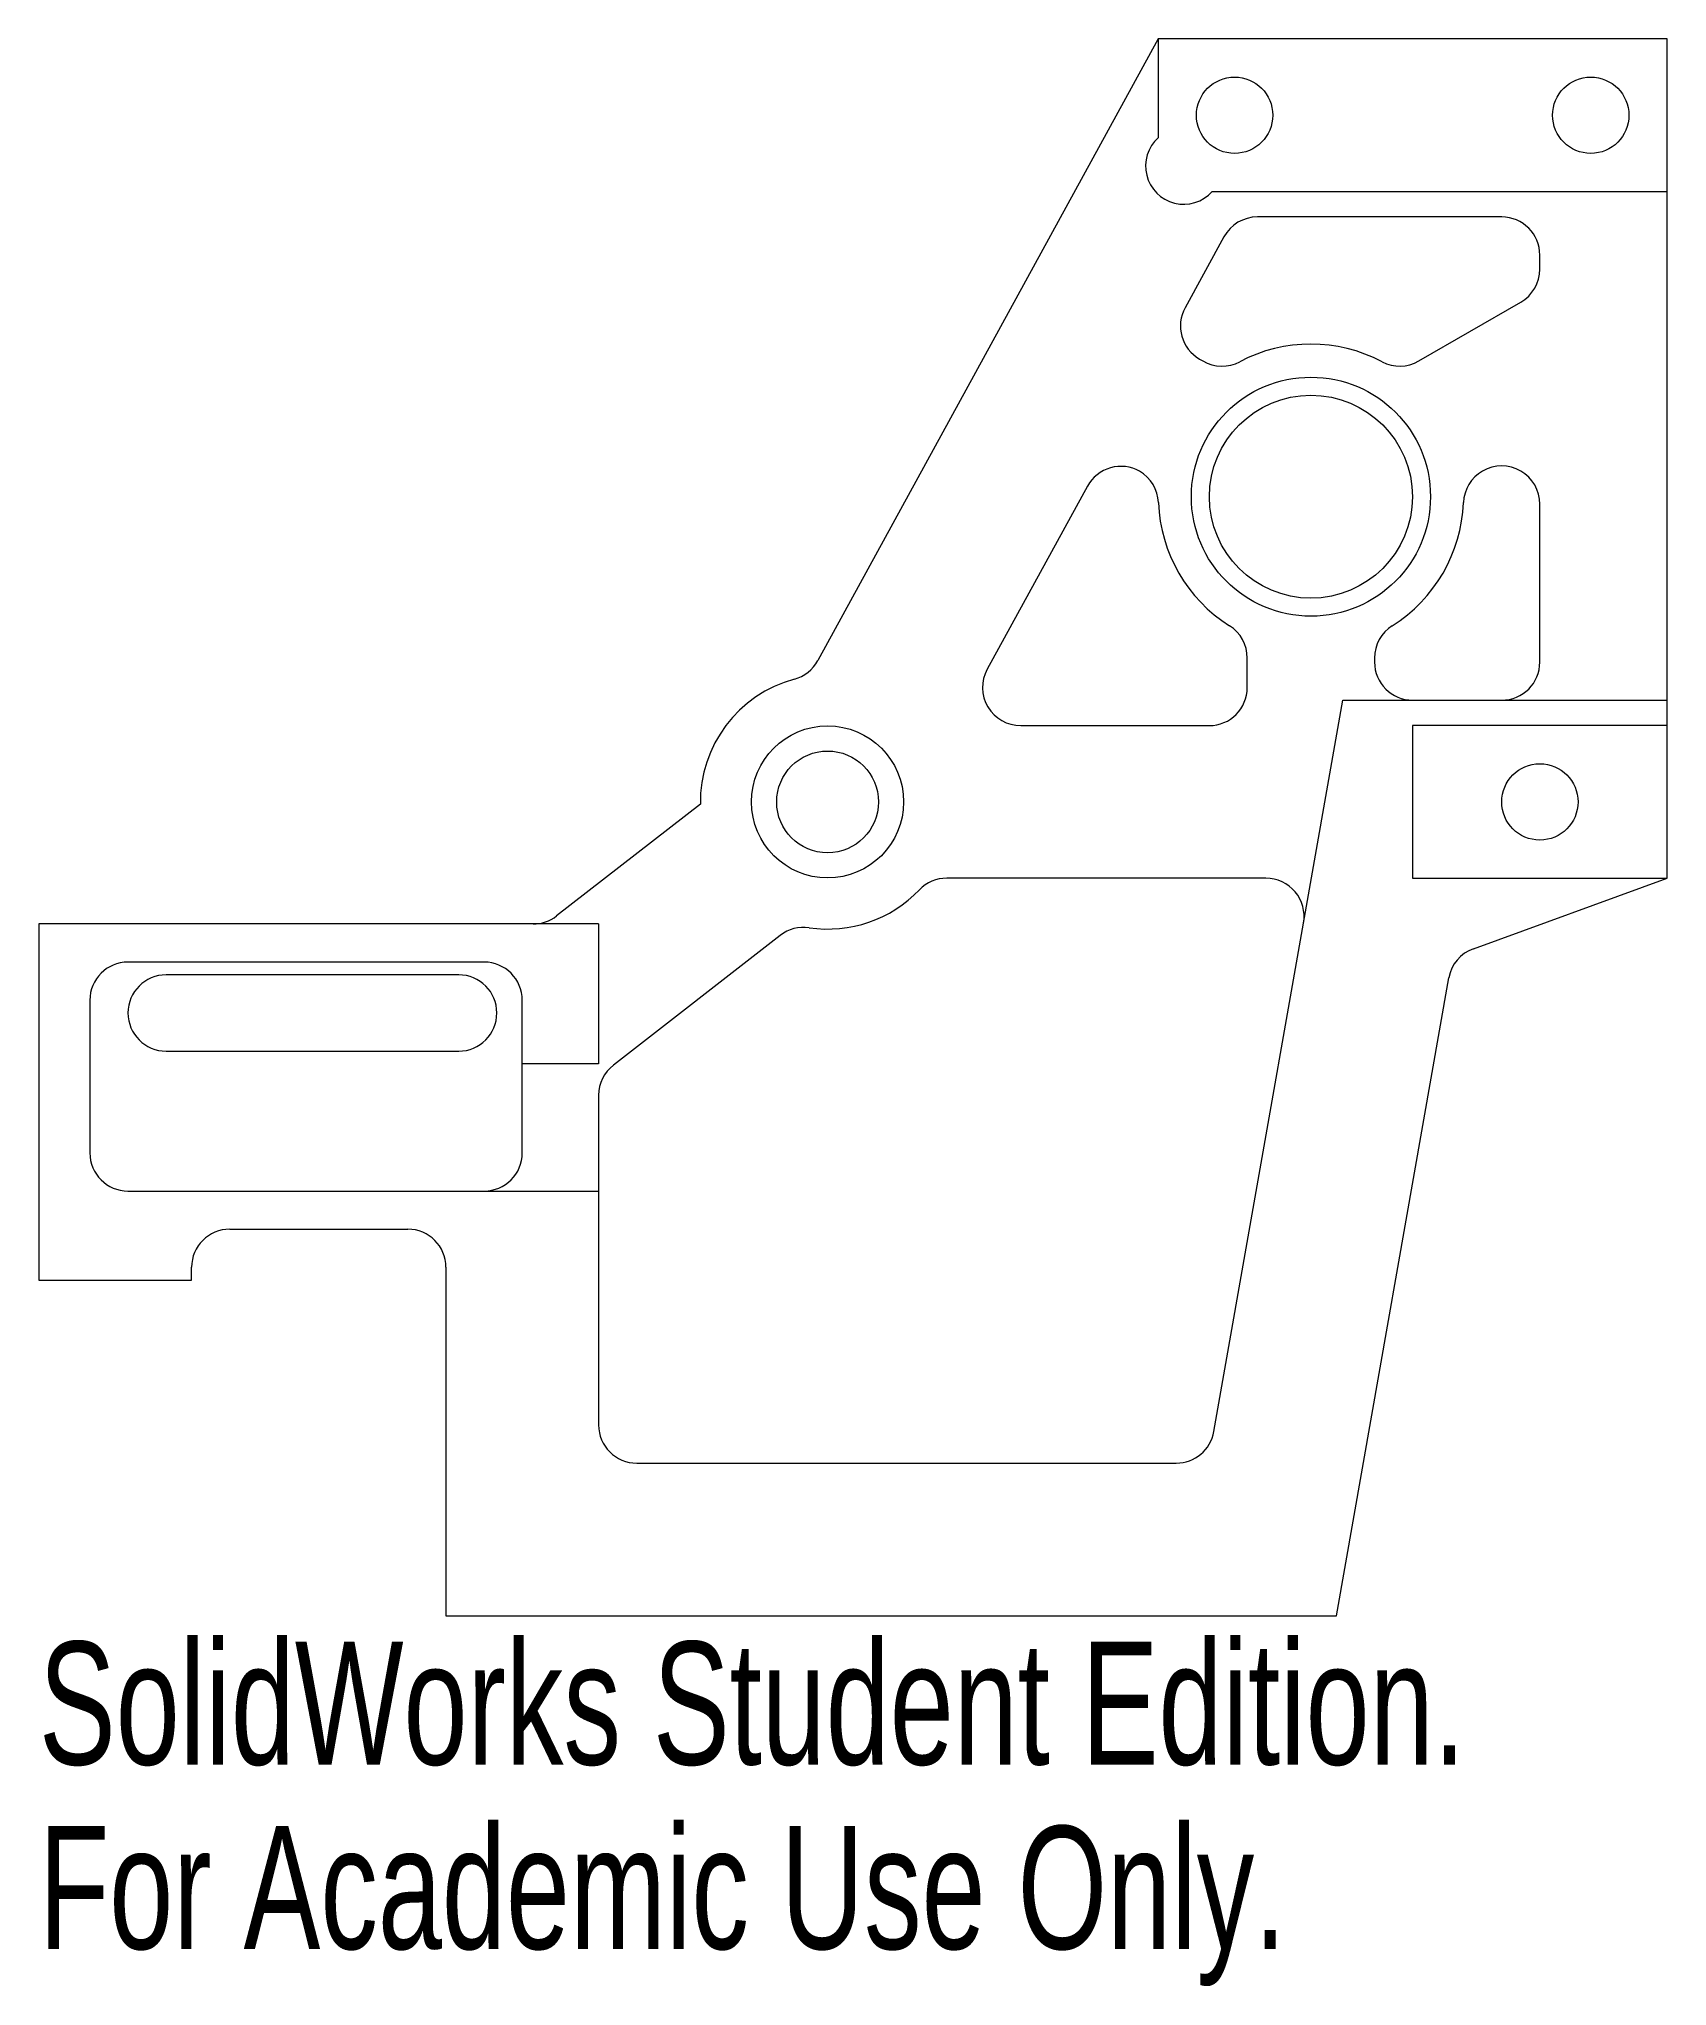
# Model space of a CAD drawing. Header units: millimetres. Extents: x 0 to 64, y -14.6 to 62.
import ezdxf

# ---------------------------------------------------------------- set-up
doc = ezdxf.new("R2010")
doc.units = ezdxf.units.MM
doc.styles.add('SLDTEXTSTYLE0', font='TXT', dxfattribs={"width": 0.7})

msp = doc.modelspace()

# ---------------------------------------------------------------- linework, layer by layer
at = {"color": 7, "linetype": 'Continuous', "lineweight": 15}
for p, q in [((44, 62), (30.62, 37.555)), ((44, 62), (44, 58.118)), ((64, 62), (44, 62)), ((64, 29), (64, 62)), ((46.118, 56), (64, 56)), ((57.5, 55), (47.898, 55)), ((46.582, 54.22), (45.057, 51.433)), ((59, 52.949), (59, 53.5)), ((54.244, 49.337), (58.25, 51.65)), ((45.622, 49.414), (45.756, 49.337)), ((41.215, 44.414), (37.277, 37.22)), ((56.75, 45.01), (56.744, 45.007)), ((59, 37.5), (59, 43.711)), ((47.5, 36.5), (47.5, 37.656)), ((52.5, 37.656), (52.5, 37.5)), ((46.184, 7.24), (51.255, 36)), ((51.255, 36), (64, 36)), ((38.593, 35), (46, 35)), ((54, 35), (54, 29)), ((64, 35), (54, 35)), ((26.001, 31.912), (20.348, 27.516)), ((48.233, 29), (35.69, 29)), ((54, 29), (64, 29)), ((56.386, 26.229), (64, 29)), ((0, 27.2), (0, 13.2)), ((22, 27.2), (0, 27.2)), ((22, 27.2), (22, 21.7)), ((29.139, 26.752), (22.579, 21.65)), ((17.5, 25.7), (3.5, 25.7)), ((16.5, 25.2), (5, 25.2)), ((51, 0), (55.422, 25.08)), ((2, 24.2), (2, 18.2)), ((19, 18.2), (19, 24.2)), ((5, 22.2), (16.5, 22.2)), ((22, 21.7), (19, 21.7)), ((22, 20.466), (22, 7.5)), ((3.5, 16.7), (22, 16.7)), ((7.5, 15.2), (14.5, 15.2)), ((0, 13.2), (6, 13.2)), ((6, 13.2), (6, 13.7)), ((16, 13.7), (16, 0)), ((23.5, 6), (44.707, 6)), ((16, 0), (51, 0))]:
    msp.add_line(p, q, dxfattribs=at)
for centre, radius in [((47, 59), 1.5), ((61, 59), 1.5), ((50, 44), 4.7), ((50, 44), 3.99), ((31, 32), 2.99), ((31, 32), 2), ((59, 32), 1.5)]:
    msp.add_circle(centre, radius, dxfattribs=at)
for centre, radius, start, end in [((45, 57), 1.5, 131.81031, 318.18969), ((47.898, 53.5), 1.5, 90, 151.3067), ((57.5, 53.5), 1.5, 0, 90), ((57.5, 52.949), 1.5, 300, 0), ((46.372, 50.713), 1.5, 151.3067, 240), ((50, 44), 6, 62.23095, 117.76905), ((46.506, 50.636), 1.5, 240, 297.76905), ((53.494, 50.636), 1.5, 242.23095, 300), ((42.53, 43.694), 1.5, 60.54378, 151.3067), ((57.5, 43.711), 1.5, 0, 120), ((42.506, 43.708), 1.5, 2.23095, 59.45622), ((57.494, 43.708), 1.5, 120, 177.76905), ((50, 44), 6, 182.23095, 237.76905), ((50, 44), 6, 302.23095, 357.76905), ((46, 37.656), 1.5, 0, 57.76905), ((54, 37.656), 1.5, 122.23095, 180), ((29.305, 38.275), 1.5, 285.11976, 331.3067), ((31, 32), 5, 105.11976, 181.00316), ((38.593, 36.5), 1.5, 151.3067, 270), ((54, 37.5), 1.5, 180, 270), ((57.5, 37.5), 1.5, 270, 0), ((46, 36.5), 1.5, 270, 0), ((31, 32), 5, 261.68612, 316.18694), ((35.69, 27.5), 1.5, 90, 136.18694), ((48.233, 27.5), 1.5, 350, 90), ((19.427, 28.7), 1.5, 270, 307.87306), ((30.06, 25.568), 1.5, 81.68612, 127.87306), ((56.899, 24.819), 1.5, 110, 170), ((3.5, 24.2), 1.5, 90, 180), ((17.5, 24.2), 1.5, 0, 90), ((5, 23.7), 1.5, 90, 270), ((16.5, 23.7), 1.5, 270, 90), ((23.5, 20.466), 1.5, 127.87306, 180), ((3.5, 18.2), 1.5, 180, 270), ((17.5, 18.2), 1.5, 270, 0), ((7.5, 13.7), 1.5, 90, 180), ((14.5, 13.7), 1.5, 0, 90), ((23.5, 7.5), 1.5, 180, 270), ((44.707, 7.5), 1.5, 270, 350)]:
    msp.add_arc(centre, radius, start, end, dxfattribs=at)

# ---------------------------------------------------------------- texts
at = {"color": 7, "linetype": 'Continuous', "char_height": 4.83362, "attachment_point": 1, "style": 'SLDTEXTSTYLE0'}
for s, insert in [('SolidWorks Student Edition.', (0, -1.02)), ('For Academic Use Only.', (0, -8.27))]:
    msp.add_mtext(s, dxfattribs=dict(at, insert=insert))

doc.saveas('drawing.dxf')
